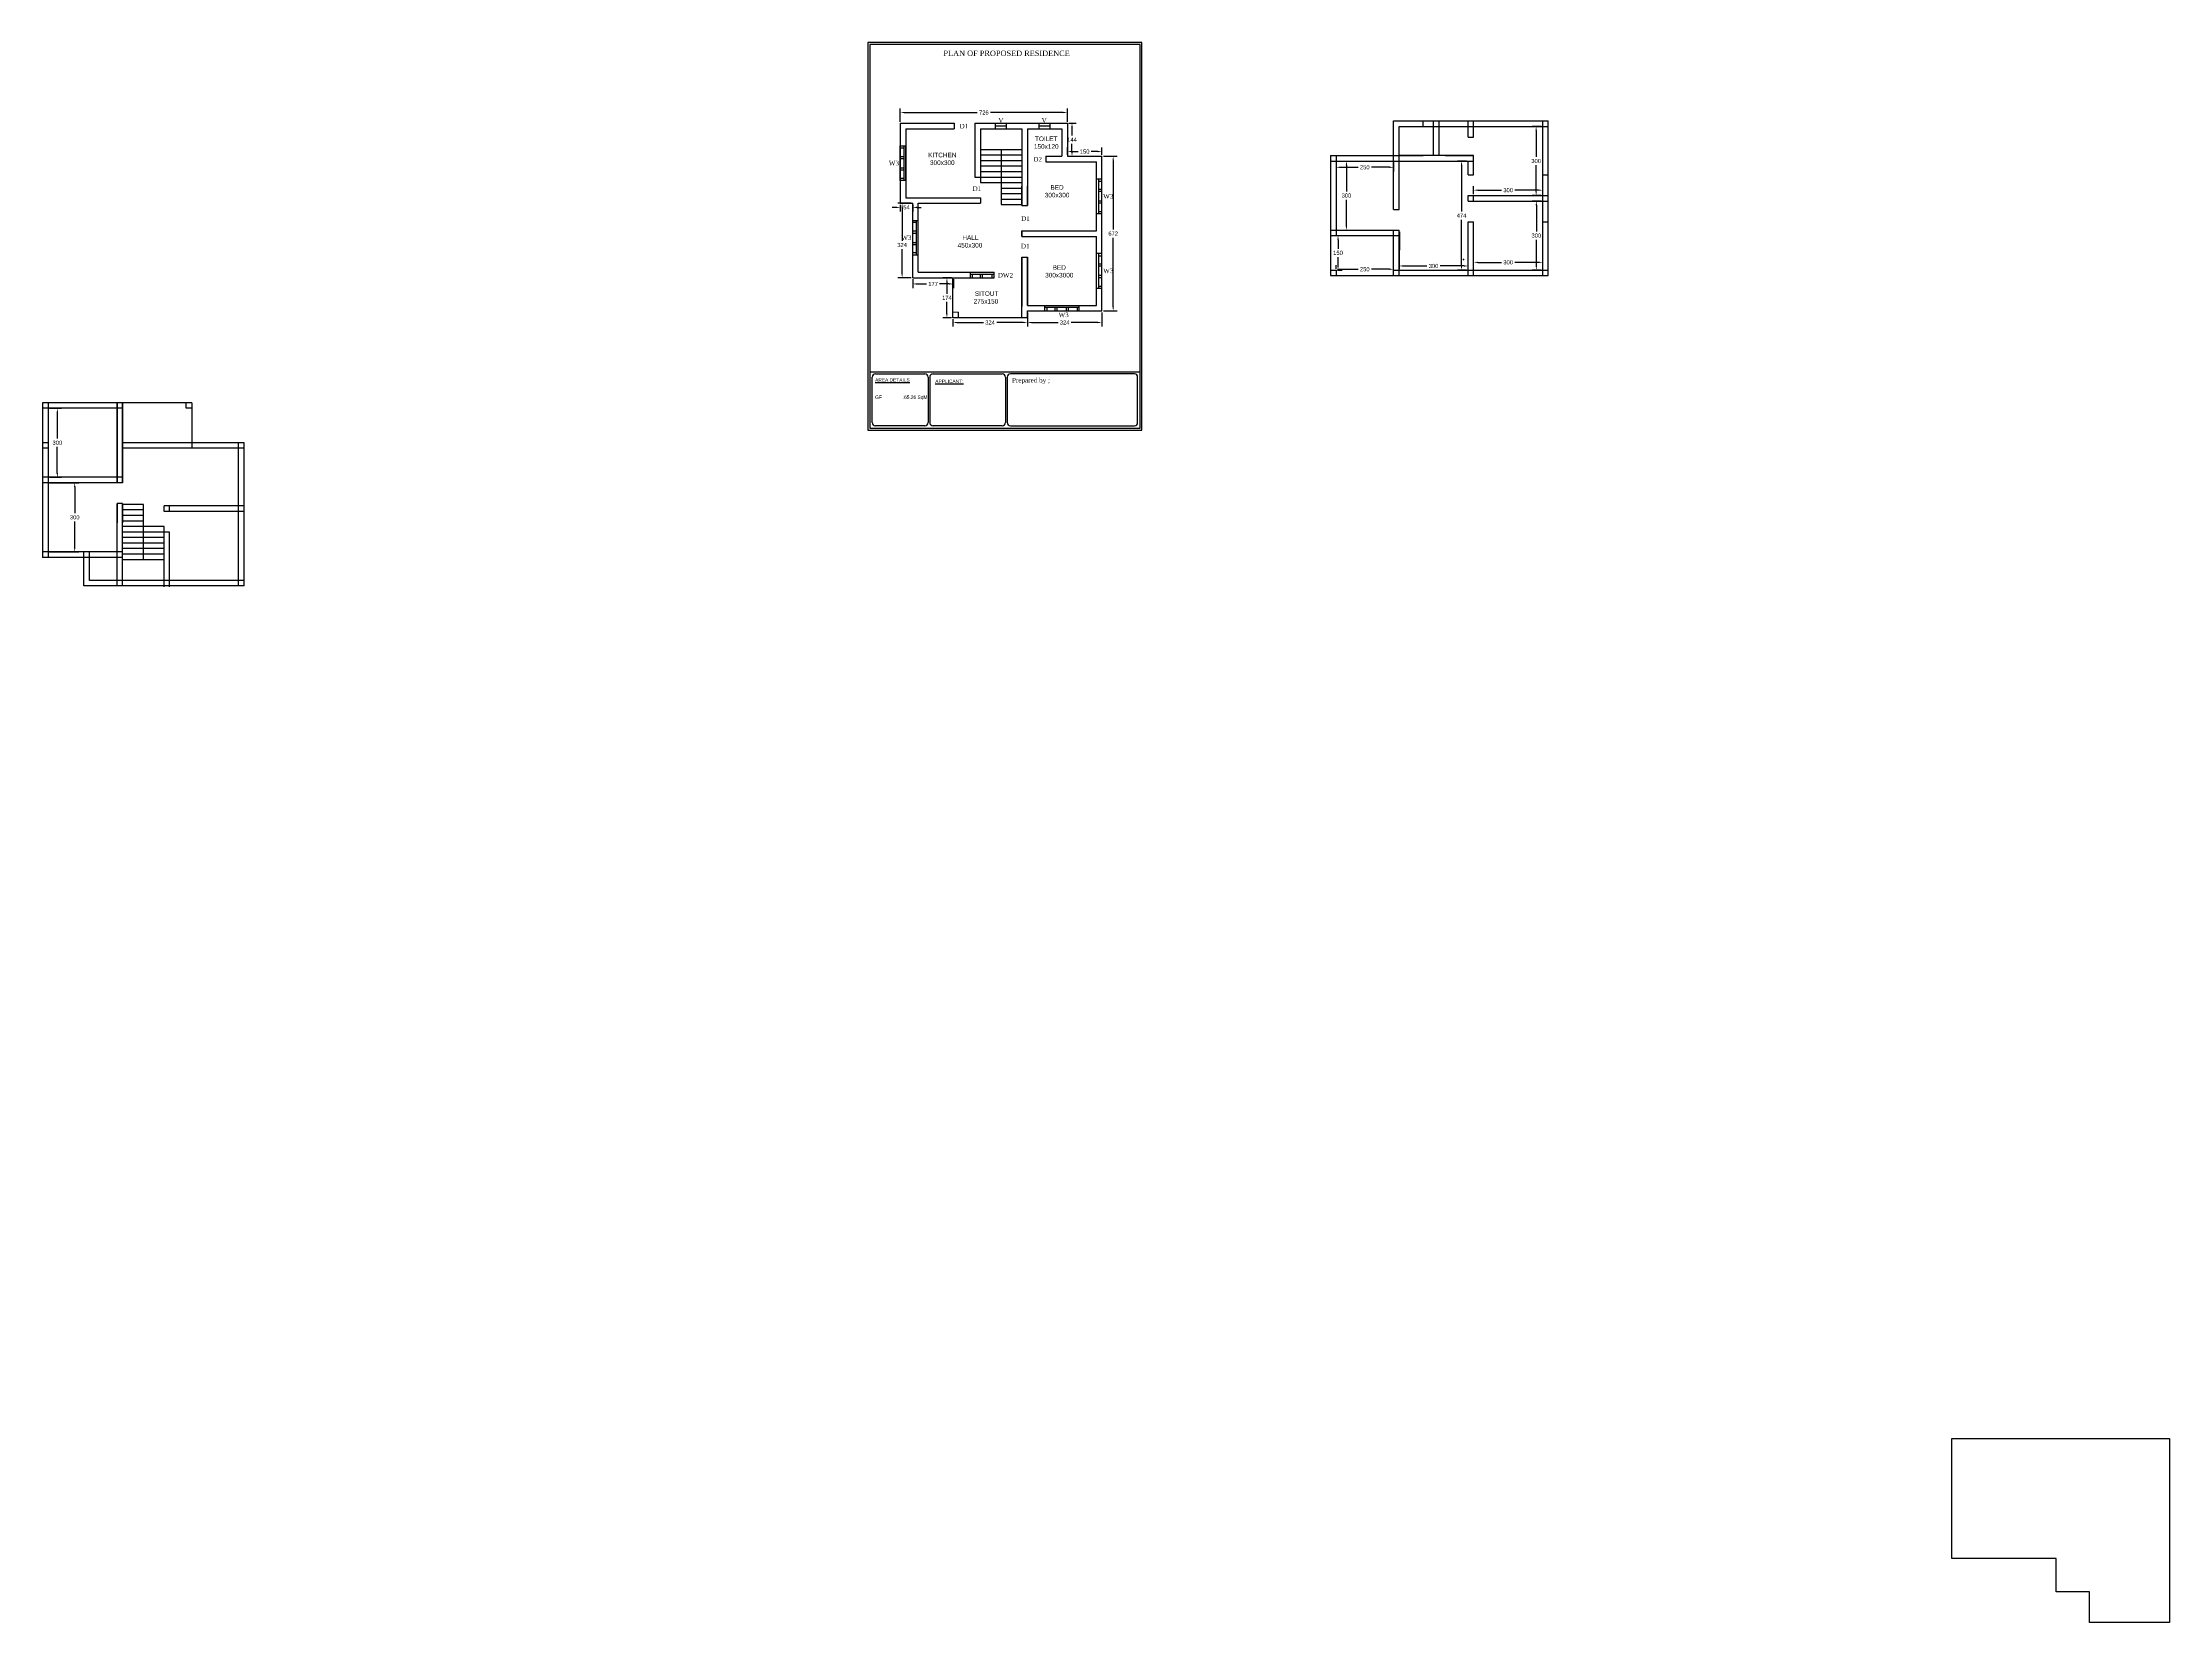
# Model space of a CAD drawing. Header units: inches. Extents: x -2903 to 3367, y -161 to 1064.
# Drawn here: x -821.9 to -729.5, y 566.2 to 634.8 of the extents above; entities that cross this region are included whole.
import ezdxf

# ---------------------------------------------------------------- set-up
doc = ezdxf.new("R2010")
doc.units = ezdxf.units.IN
doc.header["$MEASUREMENT"] = 0
doc.layers.add('--plan', color=7, linetype='Continuous')
doc.layers.add('PLAN', color=10, linetype='Continuous')
doc.styles.add('Notes', font='arial.ttf', dxfattribs={"height": 3})
doc.styles.add('SA', font='times.ttf')
doc.styles.get("Standard").update_dxf_attribs({"font": 'arial.ttf'})
doc.dimstyles.get("Standard").update_dxf_attribs({"dimtxt": 0.18, "dimasz": 0.18, "dimexe": 0.18, "dimexo": 0.0625, "dimgap": 0.09, "dimtad": 0, "dimtih": 1, "dimtoh": 1, "dimdec": 0, "dimlfac": 100, "dimzin": 0, "dimdsep": 46, "dimtxsty": 'Standard', "dimcen": 0.09, "dimadec": 0, "dimazin": 0, "dimtfac": 1, "dimtdec": 0, "dimtofl": 0, "dimtmove": 0, "dimatfit": 3, "dimfxl": 1, "dimtolj": 1, "dimtzin": 0, "dimarcsym": 0})

# ---------------------------------------------------------------- blocks, each defined once
blk = doc.blocks.new('*D270')
at = {"color": 0, "lineweight": -2, "transparency": 16777216}
for p, q in [((-821.628, 615.715), (-820.353, 615.715)), ((-820.533, 615.535), (-820.533, 614.397)), ((-820.533, 612.895), (-820.533, 614.033)), ((-821.628, 612.715), (-820.353, 612.715))]:
    blk.add_line(p, q, dxfattribs=at)
at = {"color": 0, "transparency": 16777216}
for points in [[(-820.563, 615.535), (-820.503, 615.535), (-820.533, 615.715)], [(-820.563, 612.895), (-820.503, 612.895), (-820.533, 612.715)]]:
    blk.add_solid(points, dxfattribs=at)
at = {"layer": 'Defpoints', "color": 0, "transparency": 16777216}
for p in [(-821.691, 615.715), (-821.691, 612.715), (-820.533, 612.715)]:
    blk.add_point(p, dxfattribs=at)
at = {"color": 0, "transparency": 16777216, "insert": (-820.533, 614.215), "char_height": 0.18, "attachment_point": 5}
blk.add_mtext('\\A1;300', dxfattribs=at)
blk = doc.blocks.new('*D271')
at = {"color": 0, "lineweight": -2, "transparency": 16777216}
for p, q in [((-821.628, 618.955), (-821.108, 618.955)), ((-821.288, 618.775), (-821.288, 617.637)), ((-821.288, 616.135), (-821.288, 617.273)), ((-821.628, 615.955), (-821.108, 615.955))]:
    blk.add_line(p, q, dxfattribs=at)
at = {"color": 0, "transparency": 16777216}
for points in [[(-821.318, 618.775), (-821.258, 618.775), (-821.288, 618.955)], [(-821.318, 616.135), (-821.258, 616.135), (-821.288, 615.955)]]:
    blk.add_solid(points, dxfattribs=at)
at = {"layer": 'Defpoints', "color": 0, "transparency": 16777216}
for p in [(-821.691, 618.955), (-821.691, 615.955), (-821.288, 615.955)]:
    blk.add_point(p, dxfattribs=at)
at = {"color": 0, "transparency": 16777216, "insert": (-821.288, 617.455), "char_height": 0.18, "attachment_point": 5}
blk.add_mtext('\\A1;300', dxfattribs=at)
blk = doc.blocks.new('*D349')
at = {"color": 0, "lineweight": -2, "transparency": 16777216}
for p, q in [((-784.664, 631.406), (-784.664, 631.984)), ((-784.484, 631.804), (-781.322, 631.804)), ((-777.584, 631.804), (-780.746, 631.804)), ((-777.404, 631.406), (-777.404, 631.984))]:
    blk.add_line(p, q, dxfattribs=at)
at = {"color": 0, "transparency": 16777216}
for points in [[(-784.484, 631.834), (-784.484, 631.774), (-784.664, 631.804)], [(-777.584, 631.834), (-777.584, 631.774), (-777.404, 631.804)]]:
    blk.add_solid(points, dxfattribs=at)
at = {"layer": 'Defpoints', "color": 0, "transparency": 16777216}
for p in [(-784.664, 631.344), (-777.404, 631.804), (-777.404, 631.344)]:
    blk.add_point(p, dxfattribs=at)
at = {"color": 0, "lineweight": -2, "transparency": 16777216, "insert": (-781.034, 631.804), "char_height": 0.18, "attachment_point": 5}
blk.add_mtext('\\A1;726', dxfattribs=at)
blk = doc.blocks.new('*D350')
at = {"color": 0, "lineweight": -2, "transparency": 16777216}
for p, q in [((-777.341, 631.344), (-777.024, 631.344)), ((-777.204, 631.164), (-777.204, 630.804)), ((-777.204, 630.084), (-777.204, 630.443)), ((-777.341, 629.904), (-777.024, 629.904))]:
    blk.add_line(p, q, dxfattribs=at)
at = {"color": 0, "transparency": 16777216}
for points in [[(-777.234, 631.164), (-777.174, 631.164), (-777.204, 631.344)], [(-777.234, 630.084), (-777.174, 630.084), (-777.204, 629.904)]]:
    blk.add_solid(points, dxfattribs=at)
at = {"layer": 'Defpoints', "color": 0, "transparency": 16777216}
for p in [(-777.404, 631.344), (-777.404, 629.904), (-777.204, 629.904)]:
    blk.add_point(p, dxfattribs=at)
at = {"color": 0, "lineweight": -2, "transparency": 16777216, "insert": (-777.204, 630.624), "char_height": 0.18, "attachment_point": 5}
blk.add_mtext('\\A1;144', dxfattribs=at)
blk = doc.blocks.new('*D351')
at = {"color": 0, "lineweight": -2, "transparency": 16777216}
for p, q in [((-777.404, 629.966), (-777.404, 630.289)), ((-775.904, 629.966), (-775.904, 630.289)), ((-777.224, 630.109), (-776.934, 630.109)), ((-776.084, 630.109), (-776.374, 630.109))]:
    blk.add_line(p, q, dxfattribs=at)
at = {"color": 0, "transparency": 16777216}
for points in [[(-777.224, 630.139), (-777.224, 630.079), (-777.404, 630.109)], [(-776.084, 630.139), (-776.084, 630.079), (-775.904, 630.109)]]:
    blk.add_solid(points, dxfattribs=at)
at = {"layer": 'Defpoints', "color": 0, "transparency": 16777216}
for p in [(-777.404, 629.904), (-775.904, 630.109), (-775.904, 629.904)]:
    blk.add_point(p, dxfattribs=at)
at = {"color": 0, "lineweight": -2, "transparency": 16777216, "insert": (-776.654, 630.109), "char_height": 0.18, "attachment_point": 5}
blk.add_mtext('\\A1;150', dxfattribs=at)
blk = doc.blocks.new('*D352')
at = {"color": 0, "lineweight": -2, "transparency": 16777216}
for p, q in [((-775.841, 629.904), (-775.235, 629.904)), ((-775.415, 629.724), (-775.415, 626.725)), ((-775.415, 623.364), (-775.415, 626.362)), ((-775.841, 623.184), (-775.235, 623.184))]:
    blk.add_line(p, q, dxfattribs=at)
at = {"color": 0, "transparency": 16777216}
for points in [[(-775.445, 629.724), (-775.385, 629.724), (-775.415, 629.904)], [(-775.445, 623.364), (-775.385, 623.364), (-775.415, 623.184)]]:
    blk.add_solid(points, dxfattribs=at)
at = {"layer": 'Defpoints', "color": 0, "transparency": 16777216}
for p in [(-775.904, 629.904), (-775.904, 623.184), (-775.415, 623.184)]:
    blk.add_point(p, dxfattribs=at)
at = {"color": 0, "lineweight": -2, "transparency": 16777216, "insert": (-775.415, 626.544), "char_height": 0.18, "attachment_point": 5}
blk.add_mtext('\\A1;672', dxfattribs=at)
blk = doc.blocks.new('*D353')
at = {"color": 0, "lineweight": -2, "transparency": 16777216}
for p, q in [((-779.144, 623.121), (-779.144, 622.501)), ((-775.904, 623.121), (-775.904, 622.501)), ((-778.964, 622.681), (-777.812, 622.681)), ((-776.084, 622.681), (-777.235, 622.681))]:
    blk.add_line(p, q, dxfattribs=at)
at = {"color": 0, "transparency": 16777216}
for points in [[(-778.964, 622.711), (-778.964, 622.651), (-779.144, 622.681)], [(-776.084, 622.711), (-776.084, 622.651), (-775.904, 622.681)]]:
    blk.add_solid(points, dxfattribs=at)
at = {"layer": 'Defpoints', "color": 0, "transparency": 16777216}
for p in [(-779.144, 623.184), (-775.904, 623.184), (-779.144, 622.681)]:
    blk.add_point(p, dxfattribs=at)
at = {"color": 0, "lineweight": -2, "transparency": 16777216, "insert": (-777.524, 622.681), "char_height": 0.18, "attachment_point": 5}
blk.add_mtext('\\A1;324', dxfattribs=at)
blk = doc.blocks.new('*D354')
at = {"color": 0, "lineweight": -2, "transparency": 16777216}
for p, q in [((-782.384, 622.821), (-782.384, 622.501)), ((-782.204, 622.681), (-781.052, 622.681)), ((-779.324, 622.681), (-780.475, 622.681)), ((-779.144, 622.806), (-779.144, 622.501))]:
    blk.add_line(p, q, dxfattribs=at)
at = {"color": 0, "transparency": 16777216}
for points in [[(-782.204, 622.711), (-782.204, 622.651), (-782.384, 622.681)], [(-779.324, 622.711), (-779.324, 622.651), (-779.144, 622.681)]]:
    blk.add_solid(points, dxfattribs=at)
at = {"layer": 'Defpoints', "color": 0, "transparency": 16777216}
for p in [(-782.384, 622.884), (-779.144, 622.869), (-782.384, 622.681)]:
    blk.add_point(p, dxfattribs=at)
at = {"color": 0, "lineweight": -2, "transparency": 16777216, "insert": (-780.764, 622.681), "char_height": 0.18, "attachment_point": 5}
blk.add_mtext('\\A1;324', dxfattribs=at)
blk = doc.blocks.new('*D355')
at = {"color": 0, "lineweight": -2, "transparency": 16777216}
for p, q in [((-782.446, 624.624), (-782.819, 624.624)), ((-782.639, 624.444), (-782.639, 623.934)), ((-782.446, 622.884), (-782.819, 622.884)), ((-782.639, 623.064), (-782.639, 623.573))]:
    blk.add_line(p, q, dxfattribs=at)
at = {"color": 0, "transparency": 16777216}
for points in [[(-782.669, 624.444), (-782.609, 624.444), (-782.639, 624.624)], [(-782.669, 623.064), (-782.609, 623.064), (-782.639, 622.884)]]:
    blk.add_solid(points, dxfattribs=at)
at = {"layer": 'Defpoints', "color": 0, "transparency": 16777216}
for p in [(-782.639, 624.624), (-782.384, 624.624), (-782.384, 622.884)]:
    blk.add_point(p, dxfattribs=at)
at = {"color": 0, "lineweight": -2, "transparency": 16777216, "insert": (-782.639, 623.754), "char_height": 0.18, "attachment_point": 5}
blk.add_mtext('\\A1;174', dxfattribs=at)
blk = doc.blocks.new('*D356')
at = {"color": 0, "lineweight": -2, "transparency": 16777216}
for p, q in [((-784.124, 624.561), (-784.124, 624.177)), ((-783.944, 624.357), (-783.519, 624.357)), ((-782.534, 624.357), (-782.959, 624.357)), ((-782.354, 624.561), (-782.354, 624.177))]:
    blk.add_line(p, q, dxfattribs=at)
at = {"color": 0, "transparency": 16777216}
for points in [[(-783.944, 624.387), (-783.944, 624.327), (-784.124, 624.357)], [(-782.534, 624.387), (-782.534, 624.327), (-782.354, 624.357)]]:
    blk.add_solid(points, dxfattribs=at)
at = {"layer": 'Defpoints', "color": 0, "transparency": 16777216}
for p in [(-784.124, 624.624), (-784.124, 624.357), (-782.354, 624.624)]:
    blk.add_point(p, dxfattribs=at)
at = {"color": 0, "lineweight": -2, "transparency": 16777216, "insert": (-783.239, 624.357), "char_height": 0.18, "attachment_point": 5}
blk.add_mtext('\\A1;177', dxfattribs=at)
blk = doc.blocks.new('*D357')
at = {"color": 0, "lineweight": -2, "transparency": 16777216}
for p, q in [((-784.186, 627.864), (-784.765, 627.864)), ((-784.585, 627.684), (-784.585, 626.233)), ((-784.585, 624.804), (-784.585, 625.869)), ((-784.186, 624.624), (-784.765, 624.624))]:
    blk.add_line(p, q, dxfattribs=at)
at = {"color": 0, "transparency": 16777216}
for points in [[(-784.615, 627.684), (-784.555, 627.684), (-784.585, 627.864)], [(-784.615, 624.804), (-784.555, 624.804), (-784.585, 624.624)]]:
    blk.add_solid(points, dxfattribs=at)
at = {"layer": 'Defpoints', "color": 0, "transparency": 16777216}
for p in [(-784.585, 627.864), (-784.124, 627.864), (-784.124, 624.624)]:
    blk.add_point(p, dxfattribs=at)
at = {"color": 0, "lineweight": -2, "transparency": 16777216, "insert": (-784.585, 626.051), "char_height": 0.18, "attachment_point": 5}
blk.add_mtext('\\A1;324', dxfattribs=at)
blk = doc.blocks.new('*D358')
at = {"color": 0, "lineweight": -2, "transparency": 16777216}
for p, q in [((-784.844, 627.684), (-785.024, 627.684)), ((-784.664, 627.801), (-784.664, 627.504)), ((-784.124, 627.801), (-784.124, 627.504)), ((-783.944, 627.684), (-783.764, 627.684))]:
    blk.add_line(p, q, dxfattribs=at)
at = {"color": 0, "transparency": 16777216}
for points in [[(-784.844, 627.714), (-784.844, 627.654), (-784.664, 627.684)], [(-783.944, 627.714), (-783.944, 627.654), (-784.124, 627.684)]]:
    blk.add_solid(points, dxfattribs=at)
at = {"layer": 'Defpoints', "color": 0, "transparency": 16777216}
for p in [(-784.664, 627.864), (-784.664, 627.684), (-784.124, 627.864)]:
    blk.add_point(p, dxfattribs=at)
at = {"color": 0, "transparency": 16777216, "insert": (-784.394, 627.684), "char_height": 0.18, "attachment_point": 5}
blk.add_mtext('\\A1;54', dxfattribs=at)
blk = doc.blocks.new('*D359')
at = {"color": 0, "lineweight": -2, "transparency": 16777216}
for p, q in [((-762.995, 625.02), (-762.995, 625.318)), ((-762.815, 625.138), (-761.784, 625.138)), ((-760.175, 625.138), (-761.207, 625.138)), ((-759.995, 625.02), (-759.995, 625.318))]:
    blk.add_line(p, q, dxfattribs=at)
at = {"color": 0, "transparency": 16777216}
for points in [[(-762.815, 625.168), (-762.815, 625.108), (-762.995, 625.138)], [(-760.175, 625.168), (-760.175, 625.108), (-759.995, 625.138)]]:
    blk.add_solid(points, dxfattribs=at)
at = {"layer": 'Defpoints', "color": 0, "transparency": 16777216}
for p in [(-762.995, 624.958), (-759.995, 625.138), (-759.995, 624.958)]:
    blk.add_point(p, dxfattribs=at)
at = {"color": 0, "transparency": 16777216, "insert": (-761.495, 625.138), "char_height": 0.18, "attachment_point": 5}
blk.add_mtext('\\A1;300', dxfattribs=at)
blk = doc.blocks.new('*D360')
at = {"color": 0, "lineweight": -2, "transparency": 16777216}
for p, q in [((-760.058, 629.698), (-760.46, 629.698)), ((-760.28, 629.518), (-760.28, 627.508)), ((-760.28, 625.138), (-760.28, 627.148)), ((-760.058, 624.958), (-760.46, 624.958))]:
    blk.add_line(p, q, dxfattribs=at)
at = {"color": 0, "transparency": 16777216}
for points in [[(-760.31, 629.518), (-760.25, 629.518), (-760.28, 629.698)], [(-760.31, 625.138), (-760.25, 625.138), (-760.28, 624.958)]]:
    blk.add_solid(points, dxfattribs=at)
at = {"layer": 'Defpoints', "color": 0, "transparency": 16777216}
for p in [(-760.28, 629.698), (-759.995, 629.698), (-759.995, 624.958)]:
    blk.add_point(p, dxfattribs=at)
at = {"color": 0, "transparency": 16777216, "insert": (-760.28, 627.328), "char_height": 0.18, "attachment_point": 5}
blk.add_mtext('\\A1;474', dxfattribs=at)
blk = doc.blocks.new('*D361')
at = {"color": 0, "lineweight": -2, "transparency": 16777216}
for p, q in [((-759.755, 625.02), (-759.755, 625.476)), ((-759.575, 625.296), (-758.544, 625.296)), ((-756.935, 625.296), (-757.967, 625.296)), ((-756.755, 625.02), (-756.755, 625.476))]:
    blk.add_line(p, q, dxfattribs=at)
at = {"color": 0, "transparency": 16777216}
for points in [[(-759.575, 625.326), (-759.575, 625.266), (-759.755, 625.296)], [(-756.935, 625.326), (-756.935, 625.266), (-756.755, 625.296)]]:
    blk.add_solid(points, dxfattribs=at)
at = {"layer": 'Defpoints', "color": 0, "transparency": 16777216}
for p in [(-759.755, 625.296), (-759.755, 624.958), (-756.755, 624.958)]:
    blk.add_point(p, dxfattribs=at)
at = {"color": 0, "transparency": 16777216, "insert": (-758.255, 625.296), "char_height": 0.18, "attachment_point": 5}
blk.add_mtext('\\A1;300', dxfattribs=at)
blk = doc.blocks.new('*D362')
at = {"color": 0, "lineweight": -2, "transparency": 16777216}
for p, q in [((-756.818, 627.958), (-757.21, 627.958)), ((-757.03, 627.778), (-757.03, 626.64)), ((-757.03, 625.138), (-757.03, 626.276)), ((-756.818, 624.958), (-757.21, 624.958))]:
    blk.add_line(p, q, dxfattribs=at)
at = {"color": 0, "transparency": 16777216}
for points in [[(-757.06, 627.778), (-757, 627.778), (-757.03, 627.958)], [(-757.06, 625.138), (-757, 625.138), (-757.03, 624.958)]]:
    blk.add_solid(points, dxfattribs=at)
at = {"layer": 'Defpoints', "color": 0, "transparency": 16777216}
for p in [(-757.03, 627.958), (-756.755, 627.958), (-756.755, 624.958)]:
    blk.add_point(p, dxfattribs=at)
at = {"color": 0, "transparency": 16777216, "insert": (-757.03, 626.458), "char_height": 0.18, "attachment_point": 5}
blk.add_mtext('\\A1;300', dxfattribs=at)
blk = doc.blocks.new('*D363')
at = {"color": 0, "lineweight": -2, "transparency": 16777216}
for p, q in [((-756.818, 631.198), (-757.218, 631.198)), ((-757.038, 631.018), (-757.038, 629.88)), ((-757.038, 628.378), (-757.038, 629.516)), ((-756.818, 628.198), (-757.218, 628.198))]:
    blk.add_line(p, q, dxfattribs=at)
at = {"color": 0, "transparency": 16777216}
for points in [[(-757.068, 631.018), (-757.008, 631.018), (-757.038, 631.198)], [(-757.068, 628.378), (-757.008, 628.378), (-757.038, 628.198)]]:
    blk.add_solid(points, dxfattribs=at)
at = {"layer": 'Defpoints', "color": 0, "transparency": 16777216}
for p in [(-757.038, 631.198), (-756.755, 631.198), (-756.755, 628.198)]:
    blk.add_point(p, dxfattribs=at)
at = {"color": 0, "transparency": 16777216, "insert": (-757.038, 629.698), "char_height": 0.18, "attachment_point": 5}
blk.add_mtext('\\A1;300', dxfattribs=at)
blk = doc.blocks.new('*D364')
at = {"color": 0, "lineweight": -2, "transparency": 16777216}
for p, q in [((-759.755, 628.26), (-759.755, 628.612)), ((-759.575, 628.432), (-758.544, 628.432)), ((-756.935, 628.432), (-757.967, 628.432)), ((-756.755, 628.26), (-756.755, 628.612))]:
    blk.add_line(p, q, dxfattribs=at)
at = {"color": 0, "transparency": 16777216}
for points in [[(-759.575, 628.462), (-759.575, 628.402), (-759.755, 628.432)], [(-756.935, 628.462), (-756.935, 628.402), (-756.755, 628.432)]]:
    blk.add_solid(points, dxfattribs=at)
at = {"layer": 'Defpoints', "color": 0, "transparency": 16777216}
for p in [(-759.755, 628.432), (-759.755, 628.198), (-756.755, 628.198)]:
    blk.add_point(p, dxfattribs=at)
at = {"color": 0, "transparency": 16777216, "insert": (-758.255, 628.432), "char_height": 0.18, "attachment_point": 5}
blk.add_mtext('\\A1;300', dxfattribs=at)
blk = doc.blocks.new('*D365')
at = {"color": 0, "lineweight": -2, "transparency": 16777216}
for p, q in [((-765.734, 625.02), (-765.734, 625.175)), ((-765.554, 624.995), (-764.774, 624.995)), ((-763.415, 624.995), (-764.194, 624.995)), ((-763.235, 625.02), (-763.235, 625.175))]:
    blk.add_line(p, q, dxfattribs=at)
at = {"color": 0, "transparency": 16777216}
for points in [[(-765.554, 625.025), (-765.554, 624.965), (-765.734, 624.995)], [(-763.415, 625.025), (-763.415, 624.965), (-763.235, 624.995)]]:
    blk.add_solid(points, dxfattribs=at)
at = {"layer": 'Defpoints', "color": 0, "transparency": 16777216}
for p in [(-765.734, 624.958), (-763.235, 624.995), (-763.235, 624.958)]:
    blk.add_point(p, dxfattribs=at)
at = {"color": 0, "transparency": 16777216, "insert": (-764.484, 624.995), "char_height": 0.18, "attachment_point": 5}
blk.add_mtext('\\A1;250', dxfattribs=at)
blk = doc.blocks.new('*D366')
at = {"color": 0, "lineweight": -2, "transparency": 16777216}
for p, q in [((-765.671, 626.458), (-765.466, 626.458)), ((-765.646, 626.278), (-765.646, 625.89)), ((-765.671, 624.958), (-765.466, 624.958)), ((-765.646, 625.138), (-765.646, 625.526))]:
    blk.add_line(p, q, dxfattribs=at)
at = {"color": 0, "transparency": 16777216}
for points in [[(-765.676, 626.278), (-765.616, 626.278), (-765.646, 626.458)], [(-765.676, 625.138), (-765.616, 625.138), (-765.646, 624.958)]]:
    blk.add_solid(points, dxfattribs=at)
at = {"layer": 'Defpoints', "color": 0, "transparency": 16777216}
for p in [(-765.734, 626.458), (-765.646, 626.458), (-765.734, 624.958)]:
    blk.add_point(p, dxfattribs=at)
at = {"color": 0, "transparency": 16777216, "insert": (-765.646, 625.708), "char_height": 0.18, "attachment_point": 5}
blk.add_mtext('\\A1;150', dxfattribs=at)
blk = doc.blocks.new('*D367')
at = {"color": 0, "lineweight": -2, "transparency": 16777216}
for p, q in [((-765.734, 629.635), (-765.734, 629.246)), ((-765.554, 629.426), (-764.774, 629.426)), ((-763.415, 629.426), (-764.194, 629.426)), ((-763.235, 629.635), (-763.235, 629.246))]:
    blk.add_line(p, q, dxfattribs=at)
at = {"color": 0, "transparency": 16777216}
for points in [[(-765.554, 629.456), (-765.554, 629.396), (-765.734, 629.426)], [(-763.415, 629.456), (-763.415, 629.396), (-763.235, 629.426)]]:
    blk.add_solid(points, dxfattribs=at)
at = {"layer": 'Defpoints', "color": 0, "transparency": 16777216}
for p in [(-765.734, 629.698), (-765.734, 629.426), (-763.235, 629.698)]:
    blk.add_point(p, dxfattribs=at)
at = {"color": 0, "transparency": 16777216, "insert": (-764.484, 629.426), "char_height": 0.18, "attachment_point": 5}
blk.add_mtext('\\A1;250', dxfattribs=at)
blk = doc.blocks.new('*D368')
at = {"color": 0, "lineweight": -2, "transparency": 16777216}
for p, q in [((-765.671, 629.698), (-765.101, 629.698)), ((-765.281, 629.518), (-765.281, 628.38)), ((-765.281, 626.878), (-765.281, 628.016)), ((-765.671, 626.698), (-765.101, 626.698))]:
    blk.add_line(p, q, dxfattribs=at)
at = {"color": 0, "transparency": 16777216}
for points in [[(-765.311, 629.518), (-765.251, 629.518), (-765.281, 629.698)], [(-765.311, 626.878), (-765.251, 626.878), (-765.281, 626.698)]]:
    blk.add_solid(points, dxfattribs=at)
at = {"layer": 'Defpoints', "color": 0, "transparency": 16777216}
for p in [(-765.734, 629.698), (-765.734, 626.698), (-765.281, 626.698)]:
    blk.add_point(p, dxfattribs=at)
at = {"color": 0, "transparency": 16777216, "insert": (-765.281, 628.198), "char_height": 0.18, "attachment_point": 5}
blk.add_mtext('\\A1;300', dxfattribs=at)

msp = doc.modelspace()

# ---------------------------------------------------------------- linework, layer by layer
at = {"layer": '--plan', "lineweight": -2, "ltscale": 0.1}
for p, q in [((-784.664, 630.354), (-784.424, 630.354)), ((-784.514, 630.264), (-784.664, 630.264)), ((-784.514, 630.354), (-784.514, 628.854)), ((-784.664, 629.899), (-784.514, 629.899)), ((-784.664, 629.899), (-784.514, 629.899)), ((-784.664, 629.809), (-784.514, 629.809)), ((-784.664, 629.809), (-784.514, 629.809)), ((-784.664, 629.399), (-784.514, 629.399)), ((-784.664, 629.399), (-784.514, 629.399)), ((-784.664, 629.309), (-784.514, 629.309)), ((-784.664, 629.309), (-784.514, 629.309)), ((-784.514, 628.944), (-784.664, 628.944)), ((-784.514, 628.944), (-784.664, 628.944)), ((-784.424, 628.854), (-784.664, 628.854)), ((-775.904, 628.914), (-776.144, 628.914)), ((-776.054, 628.914), (-776.054, 627.414)), ((-776.054, 628.824), (-775.904, 628.824)), ((-775.904, 628.459), (-776.054, 628.459)), ((-775.904, 628.459), (-776.054, 628.459)), ((-775.904, 628.369), (-776.054, 628.369)), ((-775.904, 628.369), (-776.054, 628.369)), ((-775.904, 627.959), (-776.054, 627.959)), ((-775.904, 627.959), (-776.054, 627.959)), ((-775.904, 627.869), (-776.054, 627.869)), ((-775.904, 627.869), (-776.054, 627.869)), ((-776.054, 627.504), (-775.904, 627.504)), ((-776.054, 627.504), (-775.904, 627.504)), ((-784.124, 627.114), (-783.884, 627.114)), ((-783.974, 627.024), (-784.124, 627.024)), ((-784.124, 626.659), (-783.974, 626.659)), ((-784.124, 626.659), (-783.974, 626.659)), ((-784.124, 626.569), (-783.974, 626.569)), ((-784.124, 626.569), (-783.974, 626.569)), ((-783.974, 627.114), (-783.974, 625.614)), ((-776.144, 627.414), (-775.904, 627.414)), ((-784.124, 626.159), (-783.974, 626.159)), ((-784.124, 626.159), (-783.974, 626.159)), ((-784.124, 626.069), (-783.974, 626.069)), ((-784.124, 626.069), (-783.974, 626.069)), ((-783.974, 625.704), (-784.124, 625.704)), ((-783.974, 625.704), (-784.124, 625.704)), ((-783.884, 625.614), (-784.124, 625.614)), ((-775.904, 625.674), (-776.144, 625.674)), ((-776.054, 625.674), (-776.054, 624.174)), ((-781.631, 624.864), (-781.631, 624.624)), ((-780.584, 624.774), (-781.631, 624.774)), ((-781.541, 624.774), (-781.541, 624.624)), ((-781.541, 624.774), (-781.541, 624.624)), ((-781.176, 624.624), (-781.176, 624.774)), ((-781.176, 624.624), (-781.176, 624.774)), ((-781.086, 624.624), (-781.086, 624.774)), ((-781.086, 624.624), (-781.086, 624.774)), ((-780.676, 624.624), (-780.676, 624.774)), ((-780.676, 624.624), (-780.676, 624.774)), ((-780.586, 624.624), (-780.586, 624.774)), ((-780.586, 624.624), (-780.586, 624.774)), ((-776.054, 625.584), (-775.904, 625.584)), ((-775.904, 625.219), (-776.054, 625.219)), ((-775.904, 625.219), (-776.054, 625.219)), ((-775.904, 625.129), (-776.054, 625.129)), ((-775.904, 625.129), (-776.054, 625.129)), ((-775.904, 624.719), (-776.054, 624.719)), ((-775.904, 624.719), (-776.054, 624.719)), ((-776.144, 624.174), (-775.904, 624.174)), ((-775.904, 624.629), (-776.054, 624.629)), ((-775.904, 624.629), (-776.054, 624.629)), ((-776.054, 624.264), (-775.904, 624.264)), ((-776.054, 624.264), (-775.904, 624.264)), ((-778.394, 623.424), (-778.394, 623.184)), ((-776.894, 623.334), (-778.394, 623.334)), ((-778.304, 623.334), (-778.304, 623.184)), ((-778.304, 623.334), (-778.304, 623.184)), ((-777.939, 623.184), (-777.939, 623.334)), ((-777.939, 623.184), (-777.939, 623.334)), ((-777.849, 623.184), (-777.849, 623.334)), ((-777.849, 623.184), (-777.849, 623.334)), ((-777.439, 623.184), (-777.439, 623.334)), ((-777.439, 623.184), (-777.439, 623.334)), ((-777.349, 623.184), (-777.349, 623.334)), ((-777.349, 623.184), (-777.349, 623.334)), ((-776.984, 623.334), (-776.984, 623.184)), ((-776.894, 623.184), (-776.894, 623.424))]:
    msp.add_line(p, q, dxfattribs=at)
at = {"lineweight": -2}
for p, q in [((-784.664, 631.344), (-784.664, 627.864)), ((-784.664, 631.344), (-782.324, 631.344)), ((-782.324, 631.344), (-782.324, 631.104)), ((-781.424, 631.344), (-781.424, 629.004)), ((-781.424, 631.344), (-779.384, 631.344)), ((-781.424, 631.344), (-777.404, 631.344)), ((-780.524, 631.104), (-780.524, 631.344)), ((-780.524, 631.224), (-780.044, 631.224)), ((-780.044, 631.104), (-780.044, 631.344)), ((-778.634, 631.104), (-778.634, 631.344)), ((-778.634, 631.224), (-778.154, 631.224)), ((-778.154, 631.104), (-778.154, 631.344)), ((-777.404, 631.344), (-777.404, 629.904)), ((-784.664, 628.854), (-784.664, 630.354)), ((-784.424, 631.104), (-784.424, 628.104)), ((-784.424, 631.104), (-782.324, 631.104)), ((-784.424, 628.854), (-784.424, 630.354)), ((-781.184, 631.104), (-781.184, 628.764)), ((-781.184, 631.104), (-779.384, 631.104)), ((-779.384, 631.104), (-779.384, 627.764)), ((-779.144, 631.104), (-779.144, 627.764)), ((-779.144, 631.104), (-777.644, 631.104)), ((-777.644, 631.104), (-777.644, 629.904)), ((-781.184, 630.204), (-779.384, 630.204)), ((-781.184, 629.964), (-779.384, 629.964)), ((-781.184, 629.724), (-779.384, 629.724)), ((-781.184, 629.484), (-779.384, 629.484)), ((-780.284, 630.204), (-780.284, 627.804)), ((-778.344, 629.904), (-778.344, 629.664)), ((-778.344, 629.904), (-777.644, 629.904)), ((-778.344, 629.664), (-776.144, 629.664)), ((-777.404, 629.904), (-775.904, 629.904)), ((-776.144, 626.664), (-776.144, 629.664)), ((-775.904, 623.184), (-775.904, 629.904)), ((-781.424, 629.004), (-781.184, 629.004)), ((-781.184, 629.244), (-779.384, 629.244)), ((-781.184, 629.004), (-779.384, 629.004)), ((-781.184, 628.764), (-779.384, 628.764)), ((-780.284, 628.524), (-779.384, 628.524)), ((-779.384, 627.764), (-779.384, 628.604)), ((-779.144, 627.764), (-779.144, 628.604)), ((-776.144, 627.414), (-776.144, 628.914)), ((-775.904, 627.414), (-775.904, 628.914)), ((-784.664, 627.864), (-784.124, 627.864)), ((-784.424, 628.104), (-781.184, 628.104)), ((-784.124, 624.624), (-784.124, 627.864)), ((-783.884, 627.864), (-781.184, 627.864)), ((-783.884, 624.864), (-783.884, 627.864)), ((-781.184, 628.104), (-781.184, 627.864)), ((-780.284, 628.284), (-779.384, 628.284)), ((-780.284, 628.044), (-779.384, 628.044)), ((-780.284, 627.804), (-779.384, 627.804)), ((-779.384, 627.764), (-779.144, 627.764)), ((-784.124, 625.614), (-784.124, 627.114)), ((-783.884, 625.614), (-783.884, 627.114)), ((-779.384, 626.664), (-779.384, 626.424)), ((-779.384, 626.664), (-776.144, 626.664)), ((-779.384, 626.424), (-779.384, 626.664)), ((-779.384, 626.424), (-776.144, 626.424)), ((-776.144, 623.424), (-776.144, 626.424)), ((-776.144, 624.174), (-776.144, 625.674)), ((-775.904, 624.174), (-775.904, 625.674)), ((-783.884, 624.864), (-780.584, 624.864)), ((-781.631, 624.864), (-780.584, 624.864)), ((-780.584, 624.624), (-780.584, 624.864)), ((-779.384, 625.524), (-779.384, 623.384)), ((-779.384, 625.524), (-779.144, 625.524)), ((-779.384, 622.884), (-779.384, 625.524)), ((-779.144, 625.524), (-779.144, 623.424)), ((-779.144, 623.424), (-779.144, 625.524)), ((-784.124, 624.624), (-780.584, 624.624)), ((-782.384, 622.884), (-782.384, 624.624)), ((-781.631, 624.624), (-780.584, 624.624)), ((-782.144, 623.124), (-782.384, 623.115)), ((-779.144, 622.884), (-782.384, 622.884)), ((-782.144, 623.124), (-782.144, 622.884)), ((-779.144, 623.424), (-776.144, 623.424)), ((-779.144, 623.184), (-775.904, 623.184)), ((-779.144, 622.884), (-779.144, 623.184)), ((-778.394, 623.424), (-776.894, 623.424)), ((-778.394, 623.184), (-776.894, 623.184))]:
    msp.add_line(p, q, dxfattribs=at)
at = {"color": 40, "true_color": 0xf8d731}
for p, q in [((-763.235, 631.438), (-756.515, 631.438)), ((-763.235, 629.698), (-763.235, 631.438)), ((-762.995, 631.198), (-756.515, 631.198)), ((-762.995, 629.698), (-762.995, 631.198)), ((-761.945, 631.198), (-761.945, 631.438)), ((-759.995, 630.738), (-759.995, 631.438)), ((-759.755, 630.738), (-759.755, 631.438)), ((-756.755, 624.718), (-756.755, 631.438)), ((-756.515, 624.718), (-756.515, 631.438)), ((-759.995, 630.738), (-759.755, 630.738)), ((-765.974, 629.938), (-765.974, 624.718)), ((-765.974, 629.938), (-761.945, 629.938)), ((-765.974, 629.698), (-759.995, 629.698)), ((-765.734, 629.938), (-765.734, 626.458)), ((-763.235, 627.598), (-763.235, 629.938)), ((-762.995, 627.598), (-762.995, 629.938)), ((-761.145, 629.698), (-759.755, 629.698)), ((-760.995, 629.938), (-759.755, 629.938)), ((-759.995, 629.098), (-759.995, 629.698)), ((-759.755, 629.098), (-759.755, 629.938)), ((-759.995, 629.098), (-759.755, 629.098)), ((-756.755, 629.098), (-756.515, 629.098)), ((-763.235, 627.598), (-762.995, 627.598)), ((-759.995, 628.198), (-756.515, 628.198)), ((-759.995, 627.958), (-759.995, 628.198)), ((-759.995, 627.958), (-756.515, 627.958)), ((-759.755, 627.958), (-759.755, 628.198)), ((-765.974, 626.698), (-762.995, 626.698)), ((-763.235, 624.718), (-763.235, 626.698)), ((-762.995, 624.718), (-762.995, 626.698)), ((-759.995, 627.058), (-759.755, 627.058)), ((-759.995, 624.718), (-759.995, 627.058)), ((-759.755, 624.718), (-759.755, 627.058)), ((-756.755, 627.058), (-756.515, 627.058)), ((-765.974, 626.458), (-762.995, 626.458)), ((-765.974, 624.958), (-765.734, 624.958)), ((-765.974, 624.718), (-756.515, 624.718)), ((-765.734, 624.958), (-765.734, 624.718)), ((-763.235, 624.958), (-756.515, 624.958)), ((-815.451, 619.195), (-821.931, 619.195)), ((-821.931, 619.195), (-821.931, 612.475)), ((-821.691, 619.195), (-821.691, 612.475)), ((-818.691, 615.715), (-818.691, 619.195)), ((-818.691, 619.195), (-818.691, 615.715)), ((-818.451, 615.715), (-818.451, 619.195)), ((-818.451, 619.195), (-818.451, 615.715)), ((-815.691, 618.955), (-815.691, 619.195)), ((-815.451, 619.195), (-815.451, 617.215)), ((-818.451, 618.955), (-821.931, 618.955)), ((-815.451, 618.955), (-815.691, 618.955)), ((-821.691, 617.455), (-821.931, 617.455)), ((-813.171, 617.455), (-818.451, 617.455)), ((-813.411, 611.235), (-813.411, 617.455)), ((-813.171, 611.235), (-813.171, 617.455)), ((-821.691, 617.215), (-821.931, 617.215)), ((-813.171, 617.215), (-818.451, 617.215)), ((-818.451, 615.955), (-821.931, 615.955)), ((-818.451, 615.715), (-821.931, 615.715)), ((-818.691, 611.235), (-818.691, 614.815)), ((-818.451, 614.815), (-818.691, 614.815)), ((-818.691, 614.815), (-818.691, 613.975)), ((-818.451, 611.235), (-818.451, 614.815)), ((-818.451, 614.815), (-818.451, 613.975)), ((-817.551, 614.775), (-818.451, 614.775)), ((-817.551, 614.535), (-818.451, 614.535)), ((-816.651, 614.475), (-816.651, 614.715)), ((-813.171, 614.715), (-816.651, 614.715)), ((-816.411, 614.475), (-816.411, 614.715)), ((-817.551, 614.295), (-818.451, 614.295)), ((-817.551, 614.055), (-818.451, 614.055)), ((-816.651, 613.815), (-818.451, 613.815)), ((-813.171, 614.475), (-816.651, 614.475)), ((-816.651, 611.198), (-816.651, 613.815)), ((-818.451, 612.715), (-821.931, 612.715)), ((-820.131, 611.235), (-820.131, 612.715)), ((-819.891, 611.475), (-819.891, 612.715)), ((-816.651, 613.575), (-818.451, 613.575)), ((-816.651, 613.335), (-818.451, 613.335)), ((-816.651, 613.095), (-818.451, 613.095)), ((-816.411, 613.575), (-816.651, 613.575)), ((-816.411, 611.198), (-816.411, 613.575)), ((-818.451, 612.475), (-821.931, 612.475)), ((-816.651, 612.615), (-818.451, 612.615)), ((-816.651, 612.375), (-818.451, 612.375)), ((-816.411, 611.235), (-820.131, 611.235)), ((-816.411, 611.475), (-819.891, 611.475)), ((-813.171, 611.235), (-818.451, 611.235)), ((-813.171, 611.475), (-816.651, 611.475))]:
    msp.add_line(p, q, dxfattribs=at)
for p, q in [((-761.495, 629.938), (-761.495, 631.438)), ((-761.255, 629.938), (-761.255, 631.438)), ((-759.755, 629.938), (-762.995, 629.938)), ((-762.975, 626.615), (-762.995, 624.995)), ((-785.881, 619.959), (-785.881, 620.311)), ((-785.881, 618.332), (-785.881, 620.215)), ((-785.739, 620.453), (-783.594, 620.453)), ((-783.458, 620.311), (-783.458, 619.959)), ((-783.458, 620.215), (-783.458, 618.332)), ((-783.384, 620.311), (-783.384, 619.959)), ((-783.384, 620.215), (-783.384, 618.332)), ((-783.248, 620.453), (-780.237, 620.453)), ((-780.095, 620.311), (-780.095, 619.959)), ((-780.095, 620.215), (-780.095, 618.332)), ((-780.021, 620.311), (-780.021, 619.959)), ((-780.021, 620.215), (-780.021, 618.332)), ((-774.493, 620.453), (-779.879, 620.453)), ((-774.352, 619.959), (-774.352, 620.311)), ((-774.352, 618.332), (-774.352, 620.215)), ((-783.594, 618.19), (-785.739, 618.19)), ((-780.237, 618.19), (-783.248, 618.19)), ((-779.879, 618.19), (-774.493, 618.19)), ((-817.551, 612.375), (-817.551, 614.775)), ((-816.651, 612.855), (-818.451, 612.855))]:
    msp.add_line(p, q)
msp.add_lwpolyline([(-729.523, 574.191), (-729.523, 566.194), (-733.003, 566.194), (-733.003, 567.531), (-734.443, 567.531), (-734.443, 568.971), (-738.981, 568.971), (-738.981, 574.191), (-729.523, 574.191)])
for centre, radius, start, end in [((-785.739, 620.311), 0.142, 90, 180), ((-783.597, 620.314), 0.139, 358.81629, 91.18371), ((-783.245, 620.314), 0.139, 88.81629, 181.18371), ((-780.234, 620.314), 0.139, 358.81629, 91.18371), ((-779.882, 620.314), 0.139, 88.81629, 181.18371), ((-774.493, 620.311), 0.142, 0, 90), ((-785.739, 618.332), 0.142, 180, 270), ((-783.597, 618.329), 0.139, 268.81629, 1.18371), ((-783.245, 618.329), 0.139, 178.81629, 271.18371), ((-780.234, 618.329), 0.139, 268.81629, 1.18371), ((-779.882, 618.329), 0.139, 178.81629, 271.18371), ((-774.493, 618.332), 0.142, 270, 0)]:
    msp.add_arc(centre, radius, start, end)
msp.add_point((-760.199, 625.424), dxfattribs=at)
at = {"layer": 'PLAN', "color": 0}
for p, q in [((-785.99, 620.544), (-774.246, 620.544)), ((-785.989, 618.089), (-774.244, 618.089))]:
    msp.add_line(p, q, dxfattribs=at)
for points in [[(-774.163, 634.847), (-786.07, 634.847), (-786.07, 618.008), (-774.163, 618.008)], [(-774.244, 634.766), (-785.989, 634.766), (-785.989, 618.089), (-774.244, 618.089)]]:
    msp.add_lwpolyline(points, close=True, dxfattribs=at)

# ---------------------------------------------------------------- texts
at = {"layer": '--plan', "ltscale": 0.1, "style": 'SA'}
for s, insert, char_height, width, attachment_point in [('\\A1;                                 PLAN OF PROPOSED RESIDENCE   ', (-785.757, 634.498), 0.23556, 14.73719, 1), ('{\\fTimes New Roman|b0|i0|c0|p18;W3}', (-784.719, 629.708), 0.2, 0.23555, 3)]:
    msp.add_mtext(s, dxfattribs=dict(at, insert=insert, char_height=char_height, width=width, attachment_point=attachment_point))
at = {"layer": '--plan', "lineweight": -2, "ltscale": 0.1, "char_height": 0.2, "width": 0.23555, "style": 'SA'}
for s, insert, attachment_point in [('{\\fTimes New Roman|b0|i0|c0|p18;V}', (-780.404, 631.57), 1), ('{\\fTimes New Roman|b0|i0|c0|p18;V}', (-778.521, 631.564), 1), ('{\\fTimes New Roman|b0|i0|c0|p18;W3}', (-775.849, 628.268), 1), ('{\\fTimes New Roman|b0|i0|c0|p18;W3}', (-784.179, 626.468), 3), ('{\\fTimes New Roman|b0|i0|c0|p18;W3}', (-775.849, 625.028), 1), ('{\\fTimes New Roman|b0|i0|c0|p18;W3}', (-777.789, 623.116), 1)]:
    msp.add_mtext(s, dxfattribs=dict(at, insert=insert, attachment_point=attachment_point))
at = {"lineweight": -2, "char_height": 0.2, "width": 2.56504, "attachment_point": 1, "style": 'Notes'}
for s, insert in [('\\pxqc;{\\fTimes New Roman|b0|i0|c0|p18;D1}', (-783.179, 631.314)), ('\\pxqc;{\\fTimes New Roman|b0|i0|c0|p18;D2}', (-779.977, 629.878)), ('\\pxqc;{\\fTimes New Roman|b0|i0|c0|p18;D1}', (-782.619, 628.601)), ('\\pxqc;{\\fTimes New Roman|b0|i0|c0|p18;D1}', (-780.508, 627.295)), ('\\pxqc;{\\fTimes New Roman|b0|i0|c0|p18;D1}', (-780.517, 626.102)), ('\\pxqc;{\\fTimes New Roman|b0|i0|c0|p18;DW2}', (-781.377, 624.835))]:
    msp.add_mtext(s, dxfattribs=dict(at, insert=insert))
at = {"lineweight": -2, "char_height": 0.2, "attachment_point": 1}
for s, insert in [('\\pxqc;TOILET\\P150x120', (-779.121, 630.765)), ('\\pxqc;KITCHEN\\P300x300', (-783.637, 630.06)), ('\\pxqc;BED\\P300x300', (-778.652, 628.652)), ('      HALL\\P\\pxqc;450x300', (-782.435, 626.472)), ('\\pxqc;BED\\P300x3000', (-778.556, 625.172)), ('\\pxqc;SITOUT\\P\\pq*;   275x150', (-781.712, 624.037))]:
    msp.add_mtext_dynamic_manual_height_columns(s, width=1.59803, gutter_width=1, heights=[0], dxfattribs=dict(at, insert=insert))
at = {"insert": (-779.81, 620.274), "char_height": 0.20249, "width": 4.70043, "attachment_point": 1}
msp.add_mtext('{\\fTimes New Roman|b0|i0|c0|p18;Prepared by ;}', dxfattribs=at)
msp.add_mtext('{\\fTimes New Roman|b0|i0|c0|p18;Prepared by ;}', dxfattribs=at)
at = {"layer": 'PLAN', "color": 0, "char_height": 0.14999, "attachment_point": 1}
for s, insert, width in [('\\pxt4.6154;{\\LAREA DETAILS}\\P\\P\\P\\ptz;GF ^I^I:65.26 SqM\\P\\pt8;\\P\\P\\ptz;\\P^I', (-785.757, 620.26), 2.45692), ('\\pxt4.6154;{\\LAPPLICANT:}', (-783.144, 620.202), 3.01126), ('\\pxt4.6154;{\\LAPPLICANT:}', (-783.144, 620.202), 3.01126)]:
    msp.add_mtext(s, dxfattribs=dict(at, insert=insert, width=width))

# ---------------------------------------------------------------- dimensions: what is measured, and where the dimension line sits
at = {"lineweight": -2}
for base, p1, p2, picture, middle in [((-777.404, 631.804), (-784.664, 631.344), (-777.404, 631.344), '*D349', (-781.034, 631.804)), ((-775.904, 630.109), (-777.404, 629.904), (-775.904, 629.904), '*D351', (-776.654, 630.109)), ((-784.124, 624.357), (-782.354, 624.624), (-784.124, 624.624), '*D356', (-783.239, 624.357)), ((-782.384, 622.681), (-779.144, 622.869), (-782.384, 622.884), '*D354', (-780.764, 622.681)), ((-779.144, 622.681), (-775.904, 623.184), (-779.144, 623.184), '*D353', (-777.524, 622.681))]:
    dim = msp.add_linear_dim(base=base, p1=p1, p2=p2, dimstyle='Standard', dxfattribs=at)
    dim.commit()
    dim.dimension.update_dxf_attribs({"geometry": picture, "text_midpoint": middle})
for base, p1, p2, picture, middle in [((-777.204, 629.904), (-777.404, 631.344), (-777.404, 629.904), '*D350', (-777.204, 630.624)), ((-775.415, 623.184), (-775.904, 629.904), (-775.904, 623.184), '*D352', (-775.415, 626.544)), ((-782.639, 624.624), (-782.384, 622.884), (-782.384, 624.624), '*D355', (-782.639, 623.754))]:
    dim = msp.add_linear_dim(base=base, p1=p1, p2=p2, angle=90, dimstyle='Standard', dxfattribs=at)
    dim.commit()
    dim.dimension.update_dxf_attribs({"geometry": picture, "text_midpoint": middle})
for base, p1, p2, angle, picture, middle in [((-757.038, 631.198), (-756.755, 628.198), (-756.755, 631.198), 270, '*D363', (-757.038, 629.698)), ((-765.734, 629.426), (-763.235, 629.698), (-765.734, 629.698), 180, '*D367', (-764.484, 629.426)), ((-765.281, 626.698), (-765.734, 629.698), (-765.734, 626.698), 270, '*D368', (-765.281, 628.198)), ((-760.28, 629.698), (-759.995, 624.958), (-759.995, 629.698), 270, '*D360', (-760.28, 627.328)), ((-759.755, 628.432), (-756.755, 628.198), (-759.755, 628.198), 180, '*D364', (-758.255, 628.432)), ((-757.03, 627.958), (-756.755, 624.958), (-756.755, 627.958), 270, '*D362', (-757.03, 626.458)), ((-765.646, 626.458), (-765.734, 624.958), (-765.734, 626.458), 270, '*D366', (-765.646, 625.708)), ((-763.235, 624.995), (-765.734, 624.958), (-763.235, 624.958), 180, '*D365', (-764.484, 624.995)), ((-759.995, 625.138), (-762.995, 624.958), (-759.995, 624.958), 180, '*D359', (-761.495, 625.138)), ((-759.755, 625.296), (-756.755, 624.958), (-759.755, 624.958), 180, '*D361', (-758.255, 625.296)), ((-821.288, 615.955), (-821.691, 618.955), (-821.691, 615.955), 90, '*D271', (-821.288, 617.455)), ((-820.533, 612.715), (-821.691, 615.715), (-821.691, 612.715), 90, '*D270', (-820.533, 614.215))]:
    dim = msp.add_linear_dim(base=base, p1=p1, p2=p2, angle=angle, dimstyle='Standard')
    dim.commit()
    dim.dimension.update_dxf_attribs({"geometry": picture, "text_midpoint": middle})
dim = msp.add_linear_dim(base=(-784.664, 627.684), p1=(-784.124, 627.864), p2=(-784.664, 627.864), dimstyle='Standard')
dim.commit()
dim.dimension.update_dxf_attribs({"geometry": '*D358', "text_midpoint": (-784.394, 627.684), "dimtype": 160})
dim = msp.add_linear_dim(base=(-784.585, 627.864), p1=(-784.124, 624.624), p2=(-784.124, 627.864), angle=90, dimstyle='Standard', dxfattribs=at)
dim.commit()
dim.dimension.update_dxf_attribs({"geometry": '*D357', "text_midpoint": (-784.585, 626.051), "dimtype": 160})

doc.saveas('drawing.dxf')
